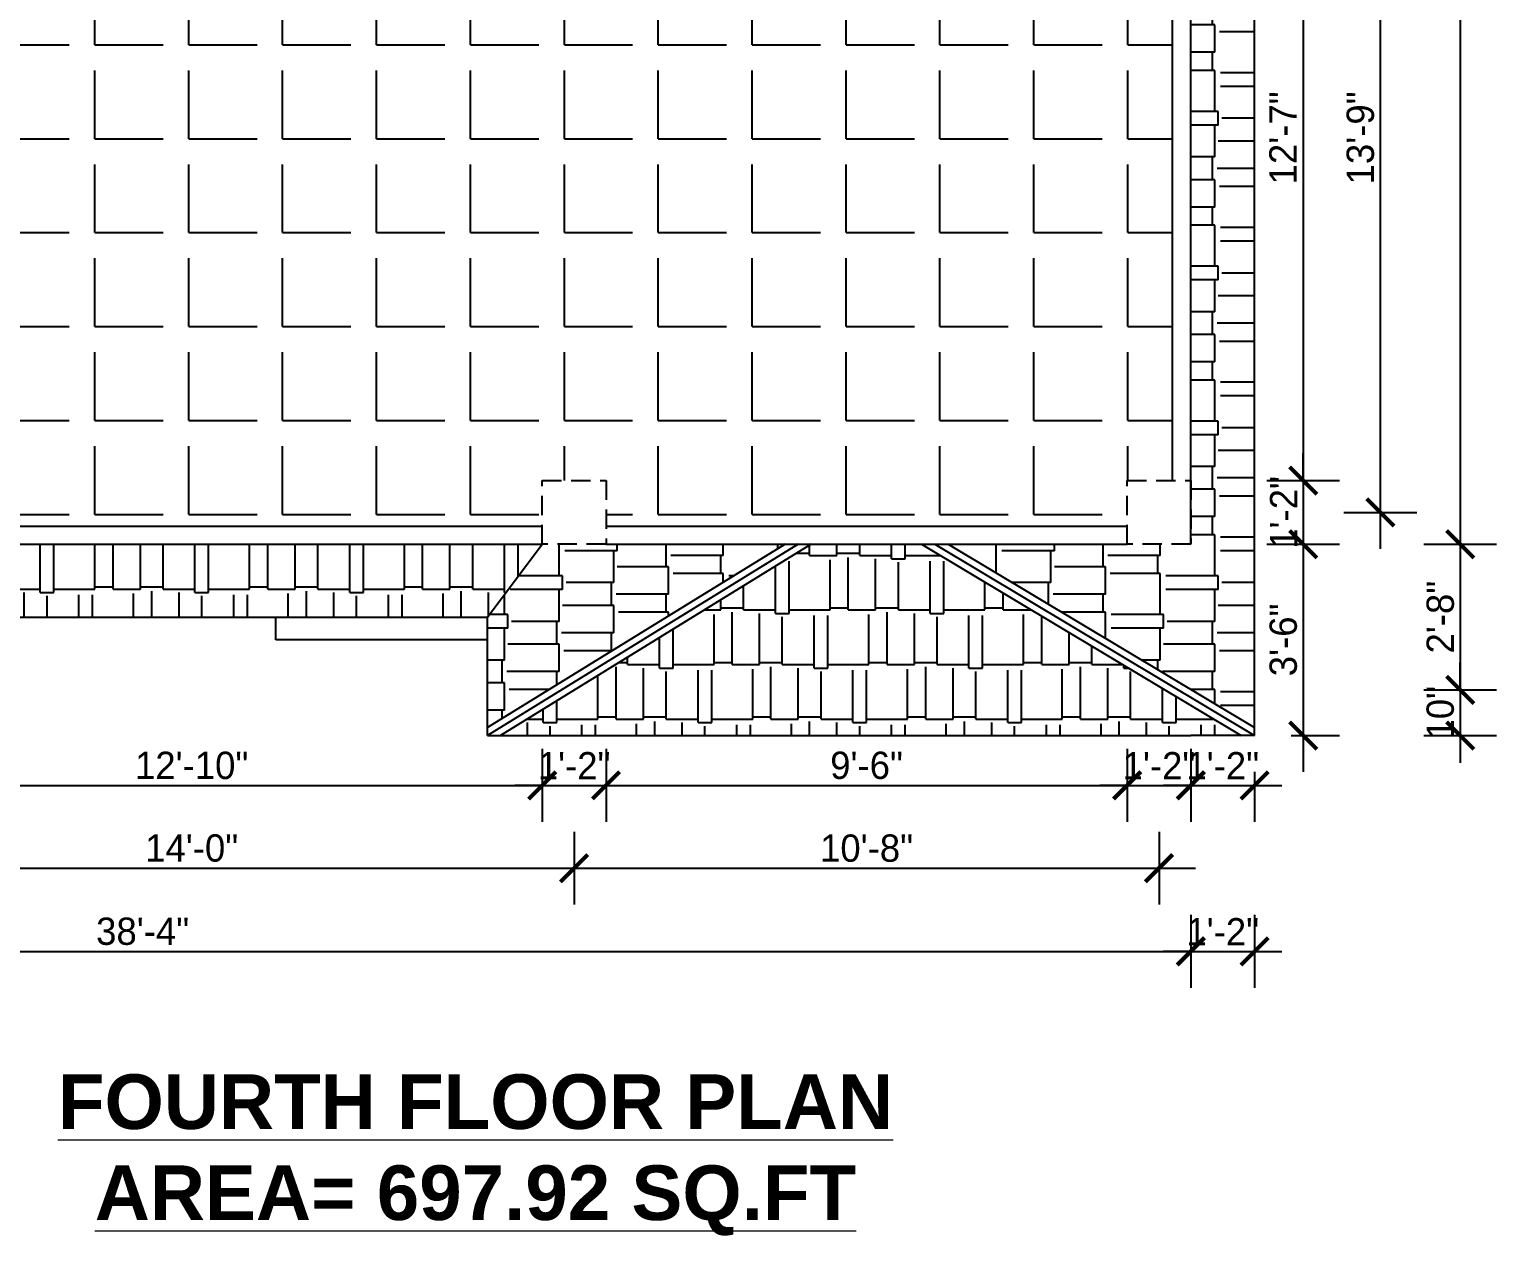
# Model space of a CAD drawing. Header units: inches. Extents: x 3672 to 10975, y -27382 to -746.
# Drawn here: x 8541.5 to 8863.8, y -26519.3 to -26254.3 of the extents above; entities that cross this region are included whole.
import ezdxf

# ---------------------------------------------------------------- set-up
doc = ezdxf.new("R2010")
doc.units = ezdxf.units.IN
doc.header["$LTSCALE"] = 17
doc.header["$MEASUREMENT"] = 0
doc.linetypes.add('21_FP_00$0$HIDDEN', pattern=[0.375, 0.25, -0.125])
for name, color, linetype, lineweight in [('25 BOT BAR', 12, 'Continuous', 25), ('DOOR & WIN', 1, 'Continuous', 25), ('OUTLINE', 1, 'Continuous', 25), ('TEXT', 231, 'Continuous', 20)]:
    doc.layers.add(name, color=color, linetype=linetype, lineweight=lineweight)
doc.styles.add('ARCHITECTURE', font='stylu.ttf')
doc.dimstyles.new('8 SCALE', dxfattribs={"dimscale": 0, "dimtxt": 6, "dimasz": 6, "dimexe": 8, "dimexo": 8, "dimgap": 1.25, "dimtad": 1, "dimdec": 0, "dimzin": 3, "dimdsep": 46, "dimlunit": 4, "dimtxsty": 'ARCHITECTURE', "dimblk": 'ARCHTICK', "dimcen": 8, "dimdle": 8, "dimclrd": 5, "dimclre": 5, "dimclrt": 7, "dimadec": 0, "dimazin": 0, "dimtfac": 0.75, "dimtdec": 0, "dimtix": 1, "dimtmove": 2, "dimatfit": 3, "dimldrblk": 'ARCHTICK', "dimfxl": 8, "dimfxlon": 1, "dimtolj": 1, "dimtzin": 0, "dimlwd": -1, "dimlwe": -1, "dimarcsym": 0})
pattern_1 = [(90, (-1674.138, -4745.884), (-12, 25.5), [6, -5, 7, -3, 9, -4]), (90, (-1674.638, -4739.884), (-12, 25.5), [5, -19, 4, -6]), (90, (-1673.388, -4727.884), (-12, 25.5), [3, -31]), (180, (-1674.1384, -4745.884), (-12, -8.5), [11.5, -36.5]), (180, (-1674.1384, -4739.884), (-12, -8.5), [11.25, -36.75]), (180, (-1674.1384, -4734.884), (-12, -8.5), [10.5, -37.5]), (180, (-1673.3884, -4727.884), (-12, -8.5), [11.5, -36.5]), (180, (-1673.3884, -4724.884), (-12, -8.5), [11.5, -36.5]), (180, (-1674.1384, -4715.884), (-12, -8.5), [11, -37])]

# ---------------------------------------------------------------- blocks, each defined once
blk = doc.blocks.new('_ArchTick')
at = {"color": 0, "linetype": 'ByBlock', "const_width": 0.15}
blk.add_lwpolyline([(-0.5, -0.5), (0.5, 0.5)], dxfattribs=at)
blk = doc.blocks.new('*D3356')
at = {"layer": '25 BOT BAR', "color": 5, "transparency": 16777216}
for p, q in [((8500.15, -26412.39), (8500.15, -26428.39)), ((8654.15, -26412.39), (8654.15, -26428.39)), ((8492.15, -26420.39), (8662.15, -26420.39))]:
    blk.add_line(p, q, dxfattribs=at)
at = {"layer": 'Defpoints', "color": 0, "transparency": 16777216}
for p in [(8500.15, -26367.44), (8654.15, -26367.44), (8654.15, -26420.39)]:
    blk.add_point(p, dxfattribs=at)
at = {"layer": '25 BOT BAR', "color": 5, "transparency": 16777216, "xscale": 6, "yscale": 6, "zscale": 6, "rotation": 180}
blk.add_blockref('_ArchTick', (8500.15, -26420.39), dxfattribs=at)
at = {"layer": '25 BOT BAR', "color": 5, "transparency": 16777216, "xscale": 6, "yscale": 6, "zscale": 6}
blk.add_blockref('_ArchTick', (8654.15, -26420.39), dxfattribs=at)
at = {"layer": '25 BOT BAR', "color": 7, "transparency": 16777216, "insert": (8577.15, -26416.04), "char_height": 6, "attachment_point": 5, "style": 'ARCHITECTURE'}
blk.add_mtext('\\A1;12\'-10"', dxfattribs=at)
blk = doc.blocks.new('*D3357')
at = {"layer": '25 BOT BAR', "color": 5, "transparency": 16777216}
for p, q in [((8654.15, -26412.39), (8654.15, -26428.39)), ((8668.15, -26412.39), (8668.15, -26428.39)), ((8654.15, -26420.39), (8648.15, -26420.39)), ((8654.15, -26420.39), (8668.15, -26420.39)), ((8668.15, -26420.39), (8674.15, -26420.39))]:
    blk.add_line(p, q, dxfattribs=at)
at = {"layer": 'Defpoints', "color": 0, "transparency": 16777216}
for p in [(8654.15, -26367.44), (8668.15, -26367.44), (8668.15, -26420.39)]:
    blk.add_point(p, dxfattribs=at)
at = {"layer": '25 BOT BAR', "color": 5, "transparency": 16777216, "xscale": 6, "yscale": 6, "zscale": 6}
blk.add_blockref('_ArchTick', (8654.15, -26420.39), dxfattribs=at)
at = {"layer": '25 BOT BAR', "color": 5, "transparency": 16777216, "xscale": 6, "yscale": 6, "zscale": 6, "rotation": 180}
blk.add_blockref('_ArchTick', (8668.15, -26420.39), dxfattribs=at)
at = {"layer": '25 BOT BAR', "color": 7, "transparency": 16777216, "insert": (8661.15, -26416.08), "char_height": 6, "attachment_point": 5, "style": 'ARCHITECTURE'}
blk.add_mtext('\\A1;1\'-2"', dxfattribs=at)
blk = doc.blocks.new('*D3358')
at = {"layer": '25 BOT BAR', "color": 5, "transparency": 16777216}
for p, q in [((8668.15, -26412.39), (8668.15, -26428.39)), ((8782.61, -26412.39), (8782.61, -26428.39)), ((8660.15, -26420.39), (8790.61, -26420.39))]:
    blk.add_line(p, q, dxfattribs=at)
at = {"layer": 'Defpoints', "color": 0, "transparency": 16777216}
for p in [(8668.15, -26367.44), (8782.61, -26367.44), (8782.61, -26420.39)]:
    blk.add_point(p, dxfattribs=at)
at = {"layer": '25 BOT BAR', "color": 5, "transparency": 16777216, "xscale": 6, "yscale": 6, "zscale": 6, "rotation": 180}
blk.add_blockref('_ArchTick', (8668.15, -26420.39), dxfattribs=at)
at = {"layer": '25 BOT BAR', "color": 5, "transparency": 16777216, "xscale": 6, "yscale": 6, "zscale": 6}
blk.add_blockref('_ArchTick', (8782.61, -26420.39), dxfattribs=at)
at = {"layer": '25 BOT BAR', "color": 7, "transparency": 16777216, "insert": (8725.38, -26416.03), "char_height": 6, "attachment_point": 5, "style": 'ARCHITECTURE'}
blk.add_mtext('\\A1;9\'-6"', dxfattribs=at)
blk = doc.blocks.new('*D3359')
at = {"layer": '25 BOT BAR', "color": 5, "transparency": 16777216}
for p, q in [((8782.61, -26412.39), (8782.61, -26428.39)), ((8796.61, -26412.39), (8796.61, -26428.39)), ((8782.61, -26420.39), (8776.61, -26420.39)), ((8782.61, -26420.39), (8796.61, -26420.39)), ((8796.61, -26420.39), (8802.61, -26420.39))]:
    blk.add_line(p, q, dxfattribs=at)
at = {"layer": 'Defpoints', "color": 0, "transparency": 16777216}
for p in [(8782.61, -26367.44), (8796.61, -26367.44), (8796.61, -26420.39)]:
    blk.add_point(p, dxfattribs=at)
at = {"layer": '25 BOT BAR', "color": 5, "transparency": 16777216, "xscale": 6, "yscale": 6, "zscale": 6}
blk.add_blockref('_ArchTick', (8782.61, -26420.39), dxfattribs=at)
at = {"layer": '25 BOT BAR', "color": 5, "transparency": 16777216, "xscale": 6, "yscale": 6, "zscale": 6, "rotation": 180}
blk.add_blockref('_ArchTick', (8796.61, -26420.39), dxfattribs=at)
at = {"layer": '25 BOT BAR', "color": 7, "transparency": 16777216, "insert": (8789.61, -26416.08), "char_height": 6, "attachment_point": 5, "style": 'ARCHITECTURE'}
blk.add_mtext('\\A1;1\'-2"', dxfattribs=at)
blk = doc.blocks.new('*D3361')
at = {"layer": '25 BOT BAR', "color": 5, "transparency": 16777216}
for p, q in [((8493.15, -26430.59), (8493.15, -26446.59)), ((8661.15, -26430.59), (8661.15, -26446.59)), ((8485.15, -26438.59), (8669.15, -26438.59))]:
    blk.add_line(p, q, dxfattribs=at)
at = {"layer": 'Defpoints', "color": 0, "transparency": 16777216}
for p in [(8493.15, -26360.44), (8661.15, -26360.44), (8661.15, -26438.59)]:
    blk.add_point(p, dxfattribs=at)
at = {"layer": '25 BOT BAR', "color": 5, "transparency": 16777216, "xscale": 6, "yscale": 6, "zscale": 6, "rotation": 180}
blk.add_blockref('_ArchTick', (8493.15, -26438.59), dxfattribs=at)
at = {"layer": '25 BOT BAR', "color": 5, "transparency": 16777216, "xscale": 6, "yscale": 6, "zscale": 6}
blk.add_blockref('_ArchTick', (8661.15, -26438.59), dxfattribs=at)
at = {"layer": '25 BOT BAR', "color": 7, "transparency": 16777216, "insert": (8577.15, -26434.19), "char_height": 6, "attachment_point": 5, "style": 'ARCHITECTURE'}
blk.add_mtext('\\A1;14\'-0"', dxfattribs=at)
blk = doc.blocks.new('*D3362')
at = {"layer": '25 BOT BAR', "color": 5, "transparency": 16777216}
for p, q in [((8661.15, -26430.59), (8661.15, -26446.59)), ((8789.61, -26430.59), (8789.61, -26446.59)), ((8653.15, -26438.59), (8797.61, -26438.59))]:
    blk.add_line(p, q, dxfattribs=at)
at = {"layer": 'Defpoints', "color": 0, "transparency": 16777216}
for p in [(8661.15, -26360.44), (8789.61, -26360.44), (8789.61, -26438.59)]:
    blk.add_point(p, dxfattribs=at)
at = {"layer": '25 BOT BAR', "color": 5, "transparency": 16777216, "xscale": 6, "yscale": 6, "zscale": 6, "rotation": 180}
blk.add_blockref('_ArchTick', (8661.15, -26438.59), dxfattribs=at)
at = {"layer": '25 BOT BAR', "color": 5, "transparency": 16777216, "xscale": 6, "yscale": 6, "zscale": 6}
blk.add_blockref('_ArchTick', (8789.61, -26438.59), dxfattribs=at)
at = {"layer": '25 BOT BAR', "color": 7, "transparency": 16777216, "insert": (8725.38, -26434.22), "char_height": 6, "attachment_point": 5, "style": 'ARCHITECTURE'}
blk.add_mtext('\\A1;10\'-8"', dxfattribs=at)
blk = doc.blocks.new('*D3363')
at = {"layer": '25 BOT BAR', "color": 5, "transparency": 16777216}
for p, q in [((8336.15, -26448.85), (8336.15, -26464.85)), ((8796.61, -26448.85), (8796.61, -26464.85)), ((8328.15, -26456.85), (8804.61, -26456.85))]:
    blk.add_line(p, q, dxfattribs=at)
at = {"layer": 'Defpoints', "color": 0, "transparency": 16777216}
for p in [(8336.15, -26367.44), (8796.61, -26367.44), (8796.61, -26456.85)]:
    blk.add_point(p, dxfattribs=at)
at = {"layer": '25 BOT BAR', "color": 5, "transparency": 16777216, "xscale": 6, "yscale": 6, "zscale": 6, "rotation": 180}
blk.add_blockref('_ArchTick', (8336.15, -26456.85), dxfattribs=at)
at = {"layer": '25 BOT BAR', "color": 5, "transparency": 16777216, "xscale": 6, "yscale": 6, "zscale": 6}
blk.add_blockref('_ArchTick', (8796.61, -26456.85), dxfattribs=at)
at = {"layer": '25 BOT BAR', "color": 7, "transparency": 16777216, "insert": (8566.38, -26452.47), "char_height": 6, "attachment_point": 5, "style": 'ARCHITECTURE'}
blk.add_mtext('\\A1;38\'-4"', dxfattribs=at)
blk = doc.blocks.new('*D3380')
at = {"layer": '25 BOT BAR', "color": 5, "transparency": 16777216}
for p, q in [((8821.29, -26194.92), (8821.29, -26361.44)), ((8813.29, -26202.92), (8829.29, -26202.92)), ((8813.29, -26353.44), (8829.29, -26353.44))]:
    blk.add_line(p, q, dxfattribs=at)
at = {"layer": 'Defpoints', "color": 0, "transparency": 16777216}
for p in [(8796.61, -26202.92), (8796.61, -26353.44), (8821.29, -26353.44)]:
    blk.add_point(p, dxfattribs=at)
at = {"layer": '25 BOT BAR', "color": 5, "transparency": 16777216, "xscale": 6, "yscale": 6, "zscale": 6}
for p, rotation in [((8821.29, -26202.92), 90), ((8821.29, -26353.44), 270)]:
    blk.add_blockref('_ArchTick', p, dxfattribs=dict(at, rotation=rotation))
at = {"layer": '25 BOT BAR', "color": 7, "transparency": 16777216, "insert": (8816.83, -26278.18), "char_height": 6, "attachment_point": 5, "rotation": 90, "style": 'ARCHITECTURE'}
blk.add_mtext('\\A1;12\'-7"', dxfattribs=at)
blk = doc.blocks.new('*D3381')
at = {"layer": '25 BOT BAR', "color": 5, "transparency": 16777216}
for p, q in [((8821.29, -26353.44), (8821.29, -26347.44)), ((8813.29, -26353.44), (8829.29, -26353.44)), ((8821.29, -26353.44), (8821.29, -26367.44)), ((8813.29, -26367.44), (8829.29, -26367.44)), ((8821.29, -26367.44), (8821.29, -26373.44))]:
    blk.add_line(p, q, dxfattribs=at)
at = {"layer": 'Defpoints', "color": 0, "transparency": 16777216}
for p in [(8796.61, -26353.44), (8796.61, -26367.44), (8821.29, -26367.44)]:
    blk.add_point(p, dxfattribs=at)
at = {"layer": '25 BOT BAR', "color": 5, "transparency": 16777216, "xscale": 6, "yscale": 6, "zscale": 6}
for p, rotation in [((8821.29, -26353.44), 270), ((8821.29, -26367.44), 90)]:
    blk.add_blockref('_ArchTick', p, dxfattribs=dict(at, rotation=rotation))
at = {"layer": '25 BOT BAR', "color": 7, "transparency": 16777216, "insert": (8816.98, -26360.44), "char_height": 6, "attachment_point": 5, "rotation": 90, "style": 'ARCHITECTURE'}
blk.add_mtext('\\A1;1\'-2"', dxfattribs=at)
blk = doc.blocks.new('*D3382')
at = {"layer": '25 BOT BAR', "color": 5, "transparency": 16777216}
for p, q in [((8821.29, -26359.44), (8821.29, -26417.44)), ((8813.29, -26367.44), (8829.29, -26367.44)), ((8818.61, -26409.44), (8829.29, -26409.44))]:
    blk.add_line(p, q, dxfattribs=at)
at = {"layer": 'Defpoints', "color": 0, "transparency": 16777216}
for p in [(8796.61, -26367.44), (8810.61, -26409.44), (8821.29, -26409.44)]:
    blk.add_point(p, dxfattribs=at)
at = {"layer": '25 BOT BAR', "color": 5, "transparency": 16777216, "xscale": 6, "yscale": 6, "zscale": 6}
for p, rotation in [((8821.29, -26367.44), 90), ((8821.29, -26409.44), 270)]:
    blk.add_blockref('_ArchTick', p, dxfattribs=dict(at, rotation=rotation))
at = {"layer": '25 BOT BAR', "color": 7, "transparency": 16777216, "insert": (8816.93, -26388.44), "char_height": 6, "attachment_point": 5, "rotation": 90, "style": 'ARCHITECTURE'}
blk.add_mtext('\\A1;3\'-6"', dxfattribs=at)
blk = doc.blocks.new('*D3385')
at = {"layer": '25 BOT BAR', "color": 5, "transparency": 16777216}
for p, q in [((8838.22, -26187.92), (8838.22, -26368.44)), ((8830.22, -26195.92), (8846.22, -26195.92)), ((8830.22, -26360.44), (8846.22, -26360.44))]:
    blk.add_line(p, q, dxfattribs=at)
at = {"layer": 'Defpoints', "color": 0, "transparency": 16777216}
for p in [(8789.61, -26195.92), (8789.61, -26360.44), (8838.22, -26360.44)]:
    blk.add_point(p, dxfattribs=at)
at = {"layer": '25 BOT BAR', "color": 5, "transparency": 16777216, "xscale": 6, "yscale": 6, "zscale": 6}
for p, rotation in [((8838.22, -26195.92), 90), ((8838.22, -26360.44), 270)]:
    blk.add_blockref('_ArchTick', p, dxfattribs=dict(at, rotation=rotation))
at = {"layer": '25 BOT BAR', "color": 7, "transparency": 16777216, "insert": (8833.86, -26278.18), "char_height": 6, "attachment_point": 5, "rotation": 90, "style": 'ARCHITECTURE'}
blk.add_mtext('\\A1;13\'-9"', dxfattribs=at)
blk = doc.blocks.new('*D3386')
at = {"layer": '25 BOT BAR', "color": 5, "transparency": 16777216}
for p, q in [((8855.77, -25899.44), (8855.77, -26375.44)), ((8847.77, -25907.44), (8863.77, -25907.44)), ((8847.77, -26367.44), (8863.77, -26367.44))]:
    blk.add_line(p, q, dxfattribs=at)
at = {"layer": 'Defpoints', "color": 0, "transparency": 16777216}
for p in [(8796.61, -25907.44), (8796.61, -26367.44), (8855.77, -26367.44)]:
    blk.add_point(p, dxfattribs=at)
at = {"layer": '25 BOT BAR', "color": 5, "transparency": 16777216, "xscale": 6, "yscale": 6, "zscale": 6}
for p, rotation in [((8855.77, -25907.44), 90), ((8855.77, -26367.44), 270)]:
    blk.add_blockref('_ArchTick', p, dxfattribs=dict(at, rotation=rotation))
at = {"layer": '25 BOT BAR', "color": 7, "transparency": 16777216, "insert": (8851.39, -26137.44), "char_height": 6, "attachment_point": 5, "rotation": 90, "style": 'ARCHITECTURE'}
blk.add_mtext('\\A1;38\'-4"', dxfattribs=at)
blk = doc.blocks.new('*D3387')
at = {"layer": '25 BOT BAR', "color": 5, "transparency": 16777216}
for p, q in [((8855.77, -26359.44), (8855.77, -26407.44)), ((8847.77, -26367.44), (8863.77, -26367.44)), ((8847.77, -26399.44), (8863.77, -26399.44))]:
    blk.add_line(p, q, dxfattribs=at)
at = {"layer": 'Defpoints', "color": 0, "transparency": 16777216}
for p in [(8796.61, -26367.44), (8796.61, -26399.44), (8855.77, -26399.44)]:
    blk.add_point(p, dxfattribs=at)
at = {"layer": '25 BOT BAR', "color": 5, "transparency": 16777216, "xscale": 6, "yscale": 6, "zscale": 6}
for p, rotation in [((8855.77, -26367.44), 90), ((8855.77, -26399.44), 270)]:
    blk.add_blockref('_ArchTick', p, dxfattribs=dict(at, rotation=rotation))
at = {"layer": '25 BOT BAR', "color": 7, "transparency": 16777216, "insert": (8851.42, -26383.44), "char_height": 6, "attachment_point": 5, "rotation": 90, "style": 'ARCHITECTURE'}
blk.add_mtext('\\A1;2\'-8"', dxfattribs=at)
blk = doc.blocks.new('*D3392')
at = {"layer": '25 BOT BAR', "color": 5, "transparency": 16777216}
for p, q in [((8855.77, -26399.44), (8855.77, -26393.44)), ((8847.77, -26399.44), (8863.77, -26399.44)), ((8855.77, -26399.44), (8855.77, -26409.44)), ((8847.77, -26409.44), (8863.77, -26409.44)), ((8855.77, -26409.44), (8855.77, -26415.44))]:
    blk.add_line(p, q, dxfattribs=at)
at = {"layer": 'Defpoints', "color": 0, "transparency": 16777216}
for p in [(8796.61, -26399.44), (8796.61, -26409.44), (8855.77, -26409.44)]:
    blk.add_point(p, dxfattribs=at)
at = {"layer": '25 BOT BAR', "color": 5, "transparency": 16777216, "xscale": 6, "yscale": 6, "zscale": 6}
for p, rotation in [((8855.77, -26399.44), 270), ((8855.77, -26409.44), 90)]:
    blk.add_blockref('_ArchTick', p, dxfattribs=dict(at, rotation=rotation))
at = {"layer": '25 BOT BAR', "color": 7, "transparency": 16777216, "insert": (8851.41, -26404.44), "char_height": 6, "attachment_point": 5, "rotation": 90, "style": 'ARCHITECTURE'}
blk.add_mtext('\\A1;10"', dxfattribs=at)
blk = doc.blocks.new('*D3393')
at = {"layer": '25 BOT BAR', "color": 5, "transparency": 16777216}
for p, q in [((8796.61, -26412.39), (8796.61, -26428.39)), ((8810.61, -26417.44), (8810.61, -26428.39)), ((8796.61, -26420.39), (8790.61, -26420.39)), ((8796.61, -26420.39), (8810.61, -26420.39)), ((8810.61, -26420.39), (8816.61, -26420.39))]:
    blk.add_line(p, q, dxfattribs=at)
at = {"layer": 'Defpoints', "color": 0, "transparency": 16777216}
for p in [(8796.61, -26367.44), (8810.61, -26409.44), (8810.61, -26420.39)]:
    blk.add_point(p, dxfattribs=at)
at = {"layer": '25 BOT BAR', "color": 5, "transparency": 16777216, "xscale": 6, "yscale": 6, "zscale": 6}
blk.add_blockref('_ArchTick', (8796.61, -26420.39), dxfattribs=at)
at = {"layer": '25 BOT BAR', "color": 5, "transparency": 16777216, "xscale": 6, "yscale": 6, "zscale": 6, "rotation": 180}
blk.add_blockref('_ArchTick', (8810.61, -26420.39), dxfattribs=at)
at = {"layer": '25 BOT BAR', "color": 7, "transparency": 16777216, "insert": (8803.61, -26416.08), "char_height": 6, "attachment_point": 5, "style": 'ARCHITECTURE'}
blk.add_mtext('\\A1;1\'-2"', dxfattribs=at)
blk = doc.blocks.new('*D3394')
at = {"layer": '25 BOT BAR', "color": 5, "transparency": 16777216}
for p, q in [((8796.61, -26448.85), (8796.61, -26464.85)), ((8810.61, -26448.85), (8810.61, -26464.85)), ((8796.61, -26456.85), (8790.61, -26456.85)), ((8796.61, -26456.85), (8810.61, -26456.85)), ((8810.61, -26456.85), (8816.61, -26456.85))]:
    blk.add_line(p, q, dxfattribs=at)
at = {"layer": 'Defpoints', "color": 0, "transparency": 16777216}
for p in [(8796.61, -26367.44), (8810.61, -26409.44), (8810.61, -26456.85)]:
    blk.add_point(p, dxfattribs=at)
at = {"layer": '25 BOT BAR', "color": 5, "transparency": 16777216, "xscale": 6, "yscale": 6, "zscale": 6}
blk.add_blockref('_ArchTick', (8796.61, -26456.85), dxfattribs=at)
at = {"layer": '25 BOT BAR', "color": 5, "transparency": 16777216, "xscale": 6, "yscale": 6, "zscale": 6, "rotation": 180}
blk.add_blockref('_ArchTick', (8810.61, -26456.85), dxfattribs=at)
at = {"layer": '25 BOT BAR', "color": 7, "transparency": 16777216, "insert": (8803.61, -26452.55), "char_height": 6, "attachment_point": 5, "style": 'ARCHITECTURE'}
blk.add_mtext('\\A1;1\'-2"', dxfattribs=at)
blk = doc.blocks.new('*D3396')
at = {"layer": '25 BOT BAR', "color": 5, "transparency": 16777216}
for p, q in [((8280.83, -26375.44), (8280.83, -26417.44)), ((8288.83, -26383.44), (8272.83, -26383.44)), ((8288.83, -26409.44), (8272.83, -26409.44))]:
    blk.add_line(p, q, dxfattribs=at)
at = {"layer": 'Defpoints', "color": 0, "transparency": 16777216}
for p in [(8320.15, -26383.44), (8280.83, -26409.44), (8642.15, -26409.44)]:
    blk.add_point(p, dxfattribs=at)
at = {"layer": '25 BOT BAR', "color": 5, "transparency": 16777216, "xscale": 6, "yscale": 6, "zscale": 6}
for p, rotation in [((8280.83, -26383.44), 90), ((8280.83, -26409.44), 270)]:
    blk.add_blockref('_ArchTick', p, dxfattribs=dict(at, rotation=rotation))
at = {"layer": '25 BOT BAR', "color": 7, "transparency": 16777216, "insert": (8276.52, -26396.44), "char_height": 6, "attachment_point": 5, "rotation": 90, "style": 'ARCHITECTURE'}
blk.add_mtext('\\A1;2\'-2"', dxfattribs=at)
blk = doc.blocks.new('*D3397')
at = {"layer": '25 BOT BAR', "color": 5, "transparency": 16777216}
for p, q in [((8245.21, -26359.44), (8245.21, -26417.44)), ((8253.21, -26367.44), (8237.21, -26367.44)), ((8253.21, -26409.44), (8237.21, -26409.44))]:
    blk.add_line(p, q, dxfattribs=at)
at = {"layer": 'Defpoints', "color": 0, "transparency": 16777216}
for p in [(8336.15, -26367.44), (8245.21, -26409.44), (8642.15, -26409.44)]:
    blk.add_point(p, dxfattribs=at)
at = {"layer": '25 BOT BAR', "color": 5, "transparency": 16777216, "xscale": 6, "yscale": 6, "zscale": 6}
for p, rotation in [((8245.21, -26367.44), 90), ((8245.21, -26409.44), 270)]:
    blk.add_blockref('_ArchTick', p, dxfattribs=dict(at, rotation=rotation))
at = {"layer": '25 BOT BAR', "color": 7, "transparency": 16777216, "insert": (8240.85, -26388.44), "char_height": 6, "attachment_point": 5, "rotation": 90, "style": 'ARCHITECTURE'}
blk.add_mtext('\\A1;3\'-6"', dxfattribs=at)

msp = doc.modelspace()

# ---------------------------------------------------------------- hatches: boundary and pattern name
at = {"layer": 'OUTLINE'}
h = msp.add_hatch(dxfattribs=at)
h.set_pattern_fill('AR-RSHKE', color=8, angle=90)
h.set_pattern_definition(pattern_1)
h.paths.add_polyline_path([(8782.61, -26367.44), (8743.3, -26367.44), (8810.61, -26407.69), (8810.61, -25907.44), (8796.61, -25907.44), (8796.61, -25921.44), (8796.61, -26060.44), (8796.61, -26074.44), (8796.61, -26367.44)])
h = msp.add_hatch(dxfattribs=at)
h.set_pattern_fill('ANGLE', color=8, scale=75)
h.set_pattern_definition([(0, (-1674.138, -4745.884), (0, 20.625), [15, -5.625]), (90, (-1674.138, -4745.884), (-20.625, 1e-15), [15, -5.625])])
h.paths.add_polyline_path([(8656.65, -26110.44), (8656.65, -26108.84), (8656.65, -26074.44), (8654.15, -26074.44), (8654.15, -26071.94), (8536.15, -26071.94), (8534.55, -26071.94), (8500.15, -26071.94), (8500.15, -26074.44), (8486.15, -26074.44), (8486.15, -26071.94), (8484.55, -26071.94), (8471.72, -26071.94), (8471.71, -26363.44), (8486.15, -26363.44), (8486.15, -26353.44), (8500.15, -26353.44), (8500.15, -26363.44), (8654.15, -26363.44), (8654.15, -26353.44), (8668.15, -26353.44), (8668.15, -26363.44), (8782.61, -26363.44), (8782.61, -26353.44), (8792.61, -26353.44), (8792.61, -26250.92), (8768.11, -26250.92), (8766.78, -26250.92), (8738.11, -26250.92), (8734.15, -26250.92), (8732.82, -26250.92), (8704.15, -26250.92), (8656.65, -26250.92), (8656.65, -26202.92), (8654.15, -26202.92), (8654.15, -26188.92), (8656.65, -26188.92)])
h.paths.add_polyline_path([(8500.15, -26188.92), (8500.15, -26202.92), (8486.15, -26202.92), (8486.15, -26188.92)], flags=16)
h.paths.add_polyline_path([(8471.72, -26071.94), (8450.15, -26071.94), (8350.15, -26071.94), (8350.15, -26074.44), (8340.15, -26074.44), (8340.15, -26188.92), (8350.15, -26188.92), (8350.15, -26202.92), (8340.65, -26202.92), (8340.65, -26247.68), (8311.65, -26247.68), (8311.65, -26308.68), (8340.65, -26308.68), (8340.65, -26353.44), (8350.15, -26353.44), (8350.15, -26363.44), (8471.71, -26363.44)])
h.paths.add_polyline_path([(8509.02, -26218.62), (8566.63, -26218.62), (8566.63, -26208.32), (8509.02, -26208.32)], flags=24)
h = msp.add_hatch(dxfattribs=at)
h.set_pattern_fill('AR-RSHKE', color=8)
h.set_pattern_definition([(0, (-1674.138, -7513.282), (25.5, 12), [6, -5, 7, -3, 9, -4]), (0, (-1668.138, -7512.782), (25.5, 12), [5, -19, 4, -6]), (0, (-1656.138, -7514.032), (25.5, 12), [3, -31]), (90, (-1674.1384, -7513.282), (-8.5, 12), [11.5, -36.5]), (90, (-1668.1384, -7513.282), (-8.5, 12), [11.25, -36.75]), (90, (-1663.1384, -7513.282), (-8.5, 12), [10.5, -37.5]), (90, (-1656.1384, -7514.032), (-8.5, 12), [11.5, -36.5]), (90, (-1653.1384, -7514.032), (-8.5, 12), [11.5, -36.5]), (90, (-1644.1384, -7513.282), (-8.5, 12), [11, -37])])
h.paths.add_polyline_path([(8654.15, -26367.44), (8500.15, -26367.44), (8486.15, -26367.44), (8471.71, -26367.44), (8471.71, -26383.44), (8642.15, -26383.44)])
h = msp.add_hatch(dxfattribs=at)
h.set_pattern_fill('AR-RSHKE', color=8, angle=90)
h.set_pattern_definition(pattern_1)
h.paths.add_polyline_path([(8668.15, -26367.44), (8654.15, -26367.44), (8642.15, -26383.44), (8642.15, -26407.68), (8707.52, -26367.44)])
h = msp.add_hatch(dxfattribs=at)
h.set_pattern_fill('AR-RSHKE', color=8)
h.set_pattern_definition([(0, (-1674.138, -4745.884), (25.5, 12), [6, -5, 7, -3, 9, -4]), (0, (-1668.138, -4745.384), (25.5, 12), [5, -19, 4, -6]), (0, (-1656.138, -4746.634), (25.5, 12), [3, -31]), (90, (-1674.1384, -4745.884), (-8.5, 12), [11.5, -36.5]), (90, (-1668.1384, -4745.884), (-8.5, 12), [11.25, -36.75]), (90, (-1663.1384, -4745.884), (-8.5, 12), [10.5, -37.5]), (90, (-1656.1384, -4746.634), (-8.5, 12), [11.5, -36.5]), (90, (-1653.1384, -4746.634), (-8.5, 12), [11.5, -36.5]), (90, (-1644.1384, -4745.884), (-8.5, 12), [11, -37])])
h.paths.add_polyline_path([(8796.61, -26409.44), (8807.69, -26409.44), (8737.46, -26367.44), (8713.24, -26367.44), (8645.01, -26409.44)])

# ---------------------------------------------------------------- linework, layer by layer
at = {"layer": '25 BOT BAR'}
for p, q in [((8668.15, -26363.44), (8782.61, -26363.44)), ((8642.15, -26383.44), (8654.15, -26367.44)), ((8707.52, -26367.44), (8642.15, -26407.68)), ((8710.38, -26367.44), (8642.15, -26409.44)), ((8713.24, -26367.44), (8645.01, -26409.44)), ((8668.15, -26367.44), (8782.61, -26367.44)), ((8710.38, -26367.44), (8740.38, -26367.44)), ((8737.46, -26367.44), (8807.69, -26409.44)), ((8740.38, -26367.44), (8810.61, -26409.44)), ((8743.3, -26367.44), (8810.61, -26407.69)), ((8796.61, -26367.44), (8796.61, -26367.44)), ((8595.61, -26388.44), (8595.61, -26383.44)), ((8642.15, -26409.44), (8642.15, -26383.44)), ((8642.15, -26388.44), (8595.61, -26388.44)), ((8810.61, -26409.44), (8796.61, -26409.44))]:
    msp.add_line(p, q, dxfattribs=at)
at = {"layer": '25 BOT BAR', "linetype": '21_FP_00$0$HIDDEN'}
for points in [[(8654.15, -26353.44), (8668.15, -26353.44), (8668.15, -26367.44), (8654.15, -26367.44)], [(8782.61, -26353.44), (8796.61, -26353.44), (8796.61, -26367.44), (8782.61, -26367.44)]]:
    msp.add_lwpolyline(points, close=True, dxfattribs=at)
at = {"layer": 'DOOR & WIN'}
for p, q in [((8810.61, -26409.44), (8810.61, -25907.44)), ((8796.61, -26367.44), (8796.61, -26074.44)), ((8792.61, -26353.44), (8792.61, -26250.92)), ((8500.15, -26363.44), (8654.15, -26363.44)), ((8500.15, -26367.44), (8654.15, -26367.44)), ((8320.15, -26383.44), (8642.15, -26383.44)), ((8642.15, -26409.44), (8796.61, -26409.44))]:
    msp.add_line(p, q, dxfattribs=at)

# ---------------------------------------------------------------- texts
at = {"layer": 'TEXT', "insert": (8639.48, -26483.86), "char_height": 12, "width": 396.2985, "attachment_point": 2}
msp.add_mtext('{\\fArial|b1|i0|c0|p34;\\LFOURTH FLOOR PLAN \\PAREA= 697.92 SQ.FT}', dxfattribs=at)

# ---------------------------------------------------------------- dimensions: what is measured, and where the dimension line sits
at = {"layer": '25 BOT BAR'}
for base, p1, p2, picture, middle in [((8855.77, -26367.44), (8796.61, -25907.44), (8796.61, -26367.44), '*D3386', (8851.39, -26137.44)), ((8838.22, -26360.44), (8789.61, -26195.92), (8789.61, -26360.44), '*D3385', (8833.86, -26278.18)), ((8821.29, -26353.44), (8796.61, -26202.92), (8796.61, -26353.44), '*D3380', (8816.83, -26278.18)), ((8821.29, -26367.44), (8796.61, -26353.44), (8796.61, -26367.44), '*D3381', (8816.98, -26360.44)), ((8245.21, -26409.44), (8336.15, -26367.44), (8642.15, -26409.44), '*D3397', (8240.85, -26388.44)), ((8821.29, -26409.44), (8796.61, -26367.44), (8810.61, -26409.44), '*D3382', (8816.93, -26388.44)), ((8855.77, -26399.44), (8796.61, -26367.44), (8796.61, -26399.44), '*D3387', (8851.42, -26383.44)), ((8280.83, -26409.44), (8320.15, -26383.44), (8642.15, -26409.44), '*D3396', (8276.52, -26396.44)), ((8855.77, -26409.44), (8796.61, -26399.44), (8796.61, -26409.44), '*D3392', (8851.41, -26404.44))]:
    dim = msp.add_linear_dim(base=base, p1=p1, p2=p2, angle=90, dimstyle='8 SCALE', override={"dimscale": 1}, dxfattribs=at)
    dim.commit()
    dim.dimension.update_dxf_attribs({"geometry": picture, "text_midpoint": middle})
for base, p1, p2, picture, middle in [((8661.15, -26438.59), (8493.15, -26360.44), (8661.15, -26360.44), '*D3361', (8577.15, -26434.19)), ((8789.61, -26438.59), (8661.15, -26360.44), (8789.61, -26360.44), '*D3362', (8725.38, -26434.22)), ((8796.61, -26456.85), (8336.15, -26367.44), (8796.61, -26367.44), '*D3363', (8566.38, -26452.47)), ((8654.15, -26420.39), (8500.15, -26367.44), (8654.15, -26367.44), '*D3356', (8577.15, -26416.04)), ((8668.15, -26420.39), (8654.15, -26367.44), (8668.15, -26367.44), '*D3357', (8661.15, -26416.08)), ((8782.61, -26420.39), (8668.15, -26367.44), (8782.61, -26367.44), '*D3358', (8725.38, -26416.03)), ((8796.61, -26420.39), (8782.61, -26367.44), (8796.61, -26367.44), '*D3359', (8789.61, -26416.08)), ((8810.61, -26420.39), (8796.61, -26367.44), (8810.61, -26409.44), '*D3393', (8803.61, -26416.08)), ((8810.61, -26456.85), (8796.61, -26367.44), (8810.61, -26409.44), '*D3394', (8803.61, -26452.55))]:
    dim = msp.add_linear_dim(base=base, p1=p1, p2=p2, dimstyle='8 SCALE', override={"dimscale": 1}, dxfattribs=at)
    dim.commit()
    dim.dimension.update_dxf_attribs({"geometry": picture, "text_midpoint": middle})

doc.saveas('drawing.dxf')
